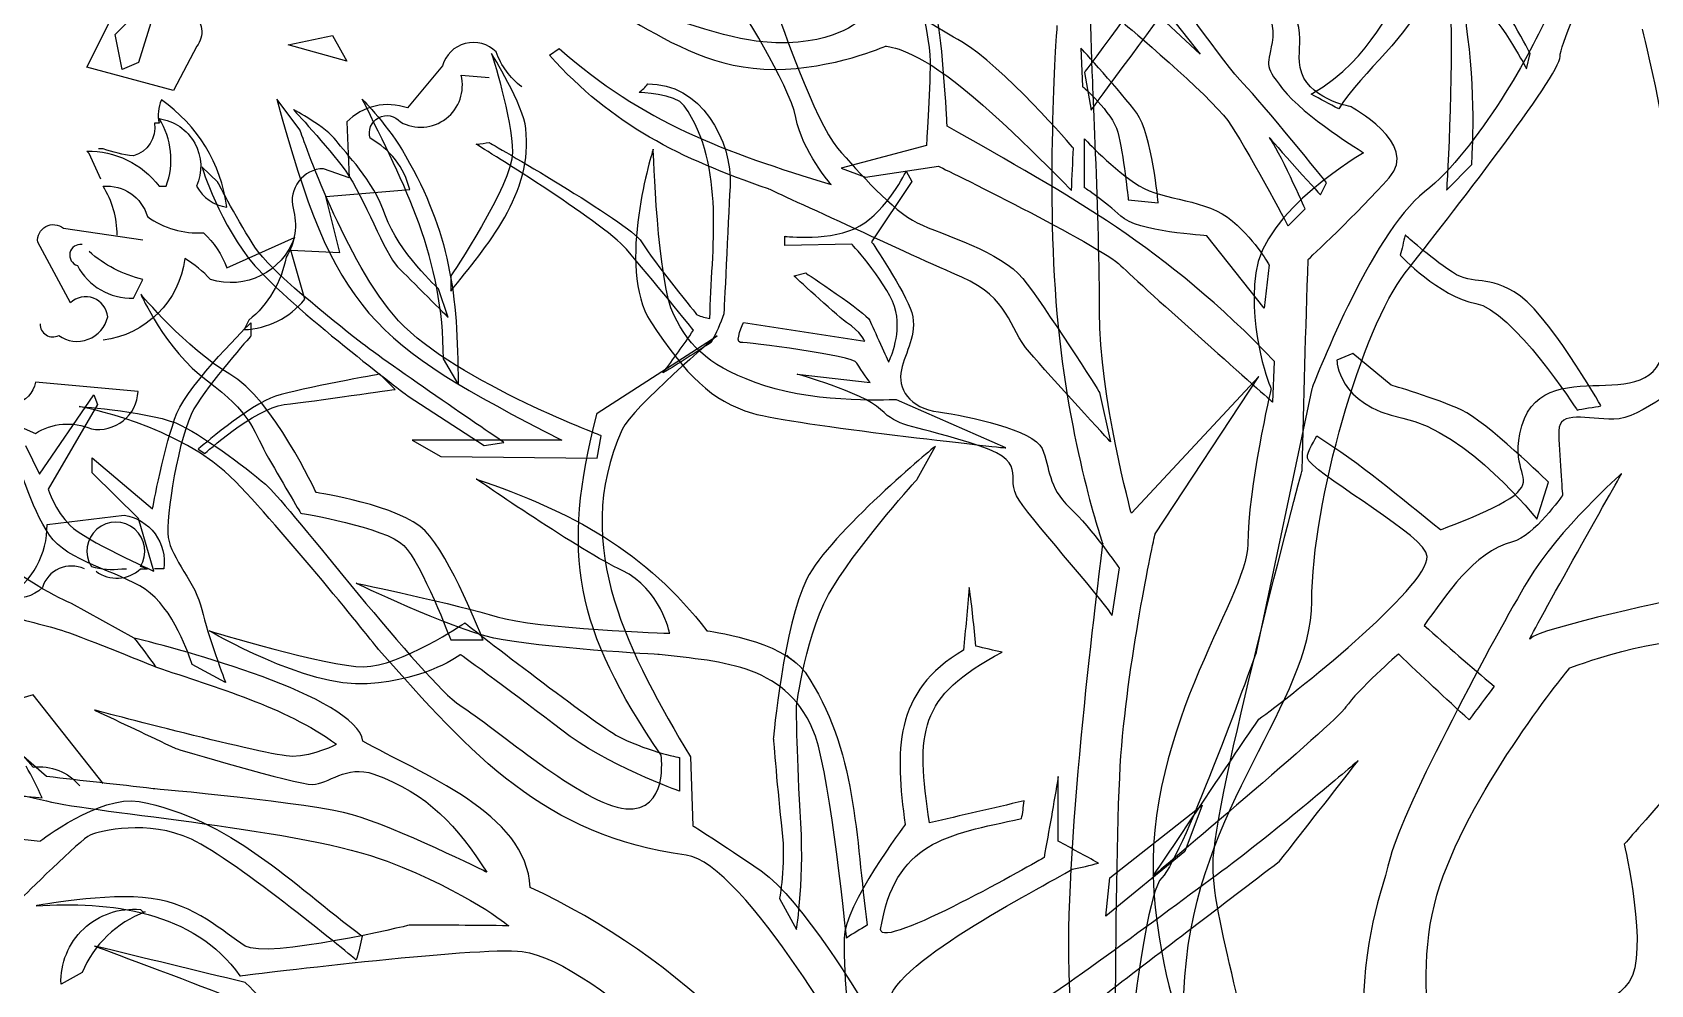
# Model space of a CAD drawing. Header units: millimetres. Extents: x 3633 to 4629, y 3430 to 3787.
# Drawn here: x 3796.9 to 3802.09, y 3591.51 to 3594.57 of the extents above; entities that cross this region are included whole.
import ezdxf

# ---------------------------------------------------------------- set-up
doc = ezdxf.new("R2010")
doc.units = ezdxf.units.MM

# ---------------------------------------------------------------- blocks, each defined once
blk = doc.blocks.new('*U290')
at = {"color": 0}
for points in [[(-761.9, 1735.5), (-804, 1599.9), (-820.4, 1592.9), (-827.4, 1627.9), (-783, 1672.4, 0.182709), (-722.2, 1679.4, 0.162277), (-712.8, 1672.4), (-750.2, 1649, -0.442368), (-745.6, 1616.3), (-768.9, 1571.8), (-855.5, 1595.2), (-813.4, 1679.4), (-857.8, 1721.5), (-836.8, 1728.5, 0.608597), (-806.4, 1716.8), (-799.3, 1719.1, -0.302765), (-785.3, 1761.2), (-811, 1812.7, -0.435272), (-757.3, 1808, -0.199997), (-689.4, 1763.6, -0.39035), (-696.5, 1709.8), (-738.5, 1702.8), (-761.9, 1737.8), (-761.9, 1735.5)], [(-420, 1575.5, -0.140045), (-445.7, 1610.6, 0.57489), (-499.5, 1596.5), (-534.5, 1554.4, 0.29335), (-595.3, 1540.4), (-593, 1484.3), (-618.7, 1493.6, 0.477875), (-649.1, 1453.9, -0.21463), (-656.1, 1404.8, -0.178345), (-693.5, 1341.7), (-698.2, 1332.3, 0.217789), (-637.4, 1362.7), (-651.4, 1411.8), (-602.3, 1409.5), (-616.4, 1465.6), (-532.2, 1472.6, 0.213028), (-571.9, 1524, -0.817993), (-541.5, 1540.4, 0.658905), (-480.8, 1587.2), (-452.7, 1584.8)], [(-841.7, 1483), (-853.4, 1508.8), (-855.7, 1511.1, -0.240921), (-783.3, 1476), (-776.2, 1476, 0.236053), (-783.3, 1543.8, -0.5), (-745.8, 1476, 0.236053), (-715.4, 1455, 0.211075), (-780.9, 1562.5, 0.162277), (-783.3, 1539.2), (-787.9, 1539.2, -0.383194), (-809, 1506.4, -0.056625), (-839.4, 1513.4), (-844, 1513.4)], [(-825.3, 1426.9, 0.143021), (-839.4, 1476, -0.358047), (-794.9, 1445.6, 0.172546), (-738.8, 1429.3, -0.123093), (-715.4, 1394.2), (-647.6, 1424.6, -0.40274), (-731.8, 1382.5, 0.082748), (-757.5, 1403.5, -0.343094), (-839.4, 1321.7)], [(-902.5, 1338.1, 0.566177), (-883.8, 1326.4, 0.534058), (-834.7, 1345.1, 0.630219), (-872.1, 1359.1), (-904.8, 1419.9, -0.679398), (-879.1, 1433.9), (-799.6, 1422.3)], [(-860.4, 1417.6, 0.926025), (-865.1, 1396.5, 0.286789), (-809, 1363.8), (-799.6, 1382.5, -0.120178), (-853.4, 1410.6)], [(-1138.7, 1101.9), (-1124.6, 1092.6, 0.54657), (-1112.9, 1062.2, -0.272095), (-1045.1, 1090.2), (-956.3, 1101.9, 0.677032), (-963.3, 1146.3), (-944.6, 1244.5), (-907.2, 1228.2, -0.248367), (-851.1, 1232.9, 0.452606), (-804.3, 1270.3), (-907.2, 1279.6, -0.333328), (-928.2, 1258.6, 0.430618), (-989, 1282), (-1026.4, 1209.5)], [(-858.1, 1092.6, 0.453766), (-900.2, 1073.9, -0.265564), (-935.2, 1064.5, 0.264557), (-895.5, 1137), (-818.3, 1146.3, -0.415939), (-778.6, 1092.6), (-787.9, 1092.6)], [(-846.4, 1090.2, 0.366302), (-802, 1092.6), (-794.9, 1092.6), (-802, 1094.9, 1.810471), (-851.1, 1094.9, 0.099014), (-820.7, 1092.6), (-816, 1092.6)], [(-839.4, 877.4), (-909.5, 966.3), (-989, 942.9), (-961, 1001.4, 0.323273), (-1040.5, 1003.7), (-1031.1, 989.7, -1.034378), (-1010.1, 947.6), (-1017.1, 928.9, 0.280991), (-942.3, 931.2), (-909.5, 893.8, -0.26123), (-862.8, 875.1)], [(-799.6, 748.8), (-797.3, 748.8, 0.20787), (-860.4, 688), (-881.5, 676.4, -0.455139), (-802, 751.2), (-799.6, 748.8)]]:
    blk.add_lwpolyline(points, format="xyb", dxfattribs=at)
blk.add_lwpolyline([(-653.8, 1617.6), (-609.4, 1626.9), (-595.3, 1601.2), (-653.8, 1617.6)], dxfattribs=at)
for points, knots in [([(359.8, 1595), (354.3, 1625.5), (376.9, 1629.8), (313.4, 1719), (313.4, 1719), (249.8, 1808.2), (207.1, 1846.7), (207.1, 1846.7)], [0.7, 0.7, 0.7, 0.7, 0.75, 0.75, 0.75, 0.75, 0.8, 0.8, 0.8, 0.8]), ([(244.3, 684.2), (256, 855.2), (371.4, 959.1), (371.4, 1059.9), (371.4, 1059.9), (371.4, 1160), (422.1, 1334.8), (464.9, 1389.1), (464.9, 1389.1), (507.6, 1443.5), (620, 1587), (620, 1606), (620, 1606), (620, 1625.5), (709.2, 1811.8), (709.2, 1811.8)], [0.2962963, 0.2962963, 0.2962963, 0.2962963, 0.3333333, 0.3333333, 0.3333333, 0.3333333, 0.3703704, 0.3703704, 0.3703704, 0.3703704, 0.4074074, 0.4074074, 0.4074074, 0.4074074, 0.4444444, 0.4444444, 0.4444444, 0.4444444]), ([(-80.6, 1643.2), (-80.6, 1643.2), (-107.5, 1614.5), (-178.4, 1620.6), (-178.4, 1620.6), (-249.2, 1626.7), (-421.5, 1704.3), (-421.5, 1704.3)], [0.35, 0.35, 0.35, 0.35, 0.4, 0.4, 0.4, 0.4, 0.45, 0.45, 0.45, 0.45]), ([(-33.6, 1711.7), (-33.6, 1711.7), (-11, 1633.5), (-11, 1601.1), (-11, 1601.1), (-11, 1568.7), (-14.7, 1516.8), (-14.7, 1516.8)], [0, 0, 0, 0, 0.0909091, 0.0909091, 0.0909091, 0.0909091, 0.1818182, 0.1818182, 0.1818182, 0.1818182]), ([(-430.1, 1687.2), (-415.4, 1683.6), (-348.2, 1664), (-308.5, 1641.4), (-308.5, 1641.4), (-268.8, 1618.8), (-225.4, 1593.1), (-166.8, 1593.1), (-166.8, 1593.1), (-108.1, 1593.1), (-55.6, 1616.4), (-55.6, 1616.4)], [0.7, 0.7, 0.7, 0.7, 0.75, 0.75, 0.75, 0.75, 0.8, 0.8, 0.8, 0.8, 0.85, 0.85, 0.85, 0.85]), ([(509.5, 1693.3), (509.5, 1693.3), (517.4, 1683.6), (540.6, 1660.3), (540.6, 1660.3), (564.4, 1636.5), (586.4, 1593.8), (586.4, 1593.8)], [0, 0, 0, 0, 0.1666667, 0.1666667, 0.1666667, 0.1666667, 0.3333333, 0.3333333, 0.3333333, 0.3333333]), ([(386.1, 1479.5), (386.1, 1479.5), (321.3, 1560.2), (303, 1578.5), (303, 1578.5), (284.7, 1596.8), (225.4, 1681.7), (225.4, 1681.7)], [0.5, 0.5, 0.5, 0.5, 0.5833333, 0.5833333, 0.5833333, 0.5833333, 0.6666667, 0.6666667, 0.6666667, 0.6666667]), ([(116.1, 1637.1), (116.1, 1637.1), (104.5, 1480.1), (116.1, 1348.2), (116.1, 1348.2), (127.7, 1216.2), (161.9, 1117.9), (161.9, 1117.9)], [0.07407407, 0.07407407, 0.07407407, 0.07407407, 0.11111111, 0.11111111, 0.11111111, 0.11111112, 0.14814815, 0.14814815, 0.14814815, 0.14814815]), ([(579.7, 1227.8), (598, 1321.3), (725.1, 1230.9), (725.1, 1327.4), (725.1, 1327.4), (725.1, 1382.4), (724.5, 1422.7), (730, 1462.4), (730, 1462.4), (735.5, 1502.1), (702.5, 1633.5), (702.5, 1633.5)], [0.2222222, 0.2222222, 0.2222222, 0.2222222, 0.2592593, 0.2592593, 0.2592593, 0.2592593, 0.2962963, 0.2962963, 0.2962963, 0.2962963, 0.3333333, 0.3333333, 0.3333333, 0.3333333]), ([(-450.2, 1609), (-450.2, 1609), (-429.4, 1543.7), (-429.4, 1510.1), (-429.4, 1510.1), (-429.4, 1477.1), (-491.1, 1386.1), (-491.1, 1386.1)], [0, 0, 0, 0, 0.2, 0.2, 0.2, 0.2, 0.4, 0.4, 0.4, 0.4]), ([(190.6, 1148.4), (190.6, 1148.4), (158.8, 1265.1), (158.8, 1350), (158.8, 1350), (158.8, 1436.2), (150.9, 1602.3), (150.9, 1602.3)], [0.81481481, 0.81481481, 0.81481481, 0.81481481, 0.85185185, 0.85185185, 0.85185185, 0.85185186, 0.88888889, 0.88888889, 0.88888889, 0.88888889]), ([(-340.3, 1226), (-340.3, 1226), (-496.6, 1284.7), (-548.6, 1347), (-548.6, 1347), (-600.5, 1409.3), (-642, 1532.1), (-642, 1532.1)], [0.625, 0.625, 0.625, 0.625, 0.75, 0.75, 0.75, 0.75, 0.875, 0.875, 0.875, 0.875]), ([(-503.4, 1373.2), (-503.4, 1373.2), (-543.7, 1409.9), (-556.5, 1446.5), (-556.5, 1446.5), (-569.3, 1483.2), (-596.2, 1508.8), (-606, 1521.7)], [0.5714286, 0.5714286, 0.5714286, 0.5714286, 0.7142857, 0.7142857, 0.7142857, 0.7142857, 0.8571429, 0.8571429, 0.8571429, 0.8571429]), ([(-248, 1331.7), (-248, 1331.7), (-290.8, 1384.8), (-315.2, 1412.9), (-315.2, 1412.9), (-339.6, 1441), (-465.5, 1518), (-465.5, 1518)], [0.3571429, 0.3571429, 0.3571429, 0.3571429, 0.4285714, 0.4285714, 0.4285714, 0.4285714, 0.5, 0.5, 0.5, 0.5]), ([(-2.4, 1496), (-2.4, 1496), (160, 1416.6), (180.2, 1396.4), (180.2, 1396.4), (201, 1375.7), (332.3, 1259.6), (332.3, 1259.6)], [0.4545455, 0.4545455, 0.4545455, 0.4545455, 0.5454545, 0.5454545, 0.5454545, 0.5454546, 0.6363636, 0.6363636, 0.6363636, 0.6363636]), ([(-596.2, 1491.1), (-577.9, 1464.9), (-557.1, 1408.1), (-544.3, 1395.2), (-544.3, 1395.2), (-531.5, 1382.4), (-493.6, 1344.5), (-493.6, 1344.5)], [0.1428571, 0.1428571, 0.1428571, 0.1428571, 0.2857143, 0.2857143, 0.2857143, 0.2857143, 0.4285714, 0.4285714, 0.4285714, 0.4285714]), ([(-135.6, 1389.1), (-135.6, 1389.1), (-75.1, 1349.4), (-71.5, 1341.5), (-71.5, 1341.5), (-67.8, 1333.5), (-52.5, 1299.9), (-52.5, 1299.9)], [0.4137931, 0.4137931, 0.4137931, 0.4137931, 0.44827586, 0.44827586, 0.44827586, 0.44827587, 0.48275862, 0.48275862, 0.48275862, 0.48275862]), ([(-84.3, 1298.7), (-88, 1306.7), (-194.3, 1319.5), (-201, 1319.5), (-201, 1319.5), (-207.1, 1319.5), (-197.9, 1339.6), (-197.9, 1339.6)], [0.20689655, 0.20689655, 0.20689655, 0.20689655, 0.24137931, 0.24137931, 0.24137931, 0.24137932, 0.27586207, 0.27586207, 0.27586207, 0.27586207]), ([(-691.5, 1325.6), (-691.5, 1325.6), (-733, 1279.2), (-748.3, 1252.9), (-748.3, 1252.9), (-763.6, 1226.6), (-777, 1142.9), (-774, 1124)], [0.81481481, 0.81481481, 0.81481481, 0.81481481, 0.85185185, 0.85185185, 0.85185185, 0.85185186, 0.88888889, 0.88888889, 0.88888889, 0.88888889]), ([(750.1, 1284.7), (750.1, 1284.7), (700.7, 1242.5), (673.8, 1242.5), (673.8, 1242.5), (647.5, 1242.5), (618.8, 1251.7), (618.8, 1230.9), (618.8, 1230.9), (618.8, 1210.1), (622.5, 1166.2), (622.5, 1166.2)], [0.5925926, 0.5925926, 0.5925926, 0.5925926, 0.6296296, 0.6296296, 0.6296296, 0.6296296, 0.6666667, 0.6666667, 0.6666667, 0.6666667, 0.7037037, 0.7037037, 0.7037037, 0.7037037]), ([(330.5, 1273.1), (330.5, 1273.1), (307.3, 1172.3), (307.3, 1117.3), (307.3, 1117.3), (307.3, 1063.5), (195.5, 923.6), (214.4, 753.2)], [0.1, 0.1, 0.1, 0.1, 0.15, 0.15, 0.15, 0.15, 0.2, 0.2, 0.2, 0.2]), ([(-863.2, 1255.3), (-863.2, 1255.3), (-787.4, 1249.8), (-761.1, 1236.4), (-761.1, 1236.4), (-734.9, 1223), (-690.9, 1190.6), (-673.2, 1174.1)], [0.2352941, 0.2352941, 0.2352941, 0.2352941, 0.2941176, 0.2941176, 0.2941176, 0.2941177, 0.3529412, 0.3529412, 0.3529412, 0.3529412]), ([(101.4, 1213.2), (109.3, 1193.6), (106.9, 1174.7), (128.9, 1153.9), (128.9, 1153.9), (150.9, 1133.2), (178.4, 1093.5), (178.4, 1093.5)], [0.89655172, 0.89655172, 0.89655172, 0.89655172, 0.93103448, 0.93103448, 0.93103448, 0.93103449, 0.96551724, 0.96551724, 0.96551724, 0.96551724]), ([(321.9, 502.7), (317.7, 615.1), (272.4, 734.3), (272.4, 796), (272.4, 796), (272.4, 858.3), (361.6, 1191.2), (361.6, 1191.2)], [0.4, 0.4, 0.4, 0.4, 0.45, 0.45, 0.45, 0.45000001, 0.5, 0.5, 0.5, 0.5]), ([(-641.4, 1148.4), (-641.4, 1148.4), (-556.5, 1134.4), (-538.2, 1116.1), (-538.2, 1116.1), (-519.9, 1097.7), (-491.1, 1021.4), (-491.1, 1021.4)], [0.3, 0.3, 0.3, 0.3, 0.4, 0.4, 0.4, 0.4, 0.5, 0.5, 0.5, 0.5]), ([(161.9, 1117.9), (161.9, 1117.9), (127.7, 858.3), (127.7, 719), (127.7, 719), (127.7, 579.1), (162.5, 0), (162.5, 0)], [0.14814815, 0.14814815, 0.14814815, 0.14814815, 0.18518519, 0.18518519, 0.18518519, 0.1851852, 0.22222222, 0.22222222, 0.22222222, 0.22222222]), ([(-585.8, 1078.2), (-585.8, 1078.2), (-483.8, 1056.8), (-444.7, 1044.6), (-444.7, 1044.6), (-405.6, 1032.4), (-271.8, 1028.1), (-271.8, 1028.1)], [0.6666667, 0.6666667, 0.6666667, 0.6666667, 0.75, 0.75, 0.75, 0.75, 0.8333333, 0.8333333, 0.8333333, 0.8333333]), ([(-943.2, 1049.5), (-919.4, 1040.3), (-896.8, 1036.6), (-877.2, 1029.9), (-877.2, 1029.9), (-857.7, 1023.2), (-786.8, 994.5), (-786.8, 994.5)], [0.8421053, 0.8421053, 0.8421053, 0.8421053, 0.8947368, 0.8947368, 0.8947368, 0.8947369, 0.9473684, 0.9473684, 0.9473684, 0.9473684]), ([(-733, 1030.5), (-733, 1030.5), (-614.5, 994.5), (-578.5, 994.5), (-578.5, 994.5), (-541.8, 994.5), (-477.1, 1038.5), (-477.1, 1038.5)], [0, 0, 0, 0, 0.1111111, 0.1111111, 0.1111111, 0.1111111, 0.2222222, 0.2222222, 0.2222222, 0.2222222]), ([(838.7, 1041.5), (838.7, 1041.5), (813.1, 972.5), (794.1, 945.6), (794.1, 945.6), (775.2, 918.7), (684.2, 816.7), (684.2, 816.7)], [0.93103448, 0.93103448, 0.93103448, 0.93103448, 0.96551724, 0.96551724, 0.96551724, 0.96551725, 1, 1, 1, 1]), ([(526.6, 469.1), (502.7, 556.5), (465.5, 672.6), (499.7, 775.2), (499.7, 775.2), (533.9, 877.8), (629.8, 993.3), (629.8, 993.3)], [0.36666667, 0.36666667, 0.36666667, 0.36666667, 0.4, 0.4, 0.4, 0.40000001, 0.43333333, 0.43333333, 0.43333333, 0.43333333]), ([(-605.4, 916.9), (-605.4, 916.9), (-628, 904.7), (-650, 904.7), (-650, 904.7), (-672.6, 904.7), (-847.9, 951.1), (-847.9, 951.1)], [0.55172414, 0.55172414, 0.55172414, 0.55172414, 0.56896552, 0.56896552, 0.56896552, 0.56896553, 0.5862069, 0.5862069, 0.5862069, 0.5862069]), ([(-766.6, 912.6), (-766.6, 912.6), (-646.3, 876.6), (-629.8, 876.6), (-629.8, 876.6), (-613.3, 876.6), (-596.2, 896.8), (-568.1, 887)], [0.60344828, 0.60344828, 0.60344828, 0.60344828, 0.62068966, 0.62068966, 0.62068966, 0.62068967, 0.63793103, 0.63793103, 0.63793103, 0.63793103]), ([(-36, 836.3), (-36, 836.3), (-97.1, 755), (-97.1, 722.7), (-97.1, 722.7), (-97.1, 633.5), (-79.4, 541.8), (-66.6, 455.1)], [0.4137931, 0.4137931, 0.4137931, 0.4137931, 0.43103448, 0.43103448, 0.43103448, 0.43103449, 0.44827586, 0.44827586, 0.44827586, 0.44827586]), ([(-697, 714.7), (-719.6, 728.8), (-746.5, 756.3), (-791.1, 762.4), (-791.1, 762.4), (-835.7, 768.5), (-906.5, 755), (-906.5, 755)], [0.84482759, 0.84482759, 0.84482759, 0.84482759, 0.86206897, 0.86206897, 0.86206897, 0.86206898, 0.87931034, 0.87931034, 0.87931034, 0.87931034])]:
    blk.add_open_spline(points, degree=3, knots=knots, dxfattribs=at)
for points in [[(20.8, 1620.6), (-18.3, 1643.2), (-147.2, 1723.3), (-147.2, 1723.3)], [(284.1, 1726.3), (284.1, 1726.3), (336.6, 1656.1), (332.3, 1625.5)], [(527.8, 1625.5), (518.6, 1689.7), (528.4, 1695.2), (509.5, 1723.3)], [(233.4, 1715.9), (221.7, 1694.6), (143.6, 1590.1), (143.6, 1590.1)], [(370.8, 1568.1), (438, 1607.8), (441, 1654.2), (484.4, 1689.7)], [(150.9, 1602.3), (150.9, 1602.3), (149.1, 1672), (149.1, 1672)], [(150.3, 1552.2), (150.3, 1552.2), (226.6, 1655.5), (241.3, 1676.2)], [(486.3, 1670.7), (469.1, 1624.9), (423.3, 1593.1), (398.3, 1553.4)], [(590.1, 1609), (590.1, 1609), (563.2, 1660.3), (548, 1679.3)], [(-145.4, 1544.9), (-152.1, 1578.5), (-204.6, 1660.3), (-204.6, 1660.3)], [(259.6, 1608.4), (259.6, 1608.4), (205.9, 1658.5), (205.9, 1658.5)], [(211.4, 1669.5), (211.4, 1669.5), (259.6, 1608.4), (259.6, 1608.4)], [(508.9, 1660.3), (515, 1622.5), (506.4, 1472.2), (506.4, 1472.2)], [(-163.1, 1647.5), (-163.1, 1647.5), (-125.8, 1540), (-103.8, 1514.3)], [(6.1, 1536.3), (6.1, 1536.3), (2.4, 1608.4), (-3.1, 1641.4)], [(183.3, 1639), (183.3, 1639), (268.8, 1567.5), (287.1, 1541.8)], [(608.4, 1649.3), (593.2, 1613.9), (538.2, 1513.1), (484.4, 1470.4)], [(332.3, 1625.5), (328.6, 1595), (321.3, 1600.5), (342.1, 1573.6)], [(531.5, 1497.9), (531.5, 1497.9), (536.3, 1560.8), (527.8, 1625.5)], [(-416, 1533.9), (-417.8, 1556.5), (-450.2, 1609), (-450.2, 1609)], [(-392.2, 1607.2), (-392.2, 1607.2), (-382.4, 1613.9), (-382.4, 1613.9)], [(-172.9, 1473.4), (-260.8, 1503.4), (-329.3, 1536.9), (-392.2, 1607.2)], [(-382.4, 1613.9), (-298.7, 1540), (-216.9, 1510.1), (-110, 1477.7)], [(-55.6, 1616.4), (-55.6, 1616.4), (-31.8, 1615.8), (14.1, 1580.3)], [(132.6, 1514.3), (132.6, 1514.3), (60.5, 1598), (20.8, 1620.6)], [(139.9, 1614.5), (139.9, 1614.5), (141.7, 1576), (141.7, 1576)], [(196.1, 1549.2), (180.8, 1569.9), (139.9, 1614.5), (139.9, 1614.5)], [(586.4, 1593.8), (586.4, 1593.8), (590.1, 1609), (590.1, 1609)], [(143.6, 1590.1), (143.6, 1590.1), (150.3, 1552.2), (150.3, 1552.2)], [(409.9, 1555.9), (409.9, 1555.9), (365.3, 1563.8), (359.8, 1595)], [(-302.4, 1569.9), (-299.3, 1572.4), (-296.3, 1575.4), (-293.8, 1578.5)], [(-293.8, 1578.5), (-241.9, 1579.7), (-208.3, 1522.3), (-211.4, 1475.3)], [(14.1, 1580.3), (59.9, 1545.5), (130.7, 1471.6), (130.7, 1471.6)], [(141.7, 1576), (141.7, 1576), (171, 1551), (177.2, 1530.2)], [(342.1, 1573.6), (363.5, 1546.1), (423.3, 1509.5), (423.3, 1509.5)], [(-642, 1532.1), (-642, 1532.1), (-665.2, 1563.2), (-665.2, 1563.2)], [(-665.2, 1563.2), (-607.2, 1348.8), (-572.4, 1320.1), (-380, 1221.7)], [(-579.7, 1563.2), (-579.7, 1563.2), (-552.2, 1535.1), (-536.3, 1506.4)], [(-498.5, 1303), (-498.5, 1403.8), (-536.3, 1475.9), (-579.7, 1563.2)], [(-257.2, 1556.5), (-266.3, 1569.3), (-302.4, 1569.9), (-302.4, 1569.9)], [(-231.5, 1343.3), (-230.3, 1412.9), (-215, 1496), (-257.2, 1556.5)], [(398.3, 1553.4), (389.1, 1558.3), (380, 1563.2), (370.8, 1568.1)], [(-606, 1521.7), (-615.1, 1535.1), (-648.7, 1552.8), (-648.7, 1552.8)], [(-648.7, 1552.8), (-648.7, 1552.8), (-615.1, 1516.8), (-596.2, 1491.1)], [(-110, 1477.7), (-110, 1477.7), (-139.3, 1511.3), (-145.4, 1544.9)], [(217.5, 1459.4), (217.5, 1459.4), (211.4, 1527.8), (196.1, 1549.2)], [(287.1, 1541.8), (305.4, 1515.6), (347.6, 1436.2), (347.6, 1436.2)], [(449, 1484.4), (479.5, 1519.2), (409.9, 1555.9), (409.9, 1555.9)], [(-491.1, 1370.8), (-455.1, 1416), (-408.1, 1469.1), (-416, 1533.9)], [(334.1, 1300.5), (223.6, 1416), (131.3, 1464.9), (6.1, 1536.3)], [(177.2, 1530.2), (182.7, 1508.8), (187.5, 1462.4), (187.5, 1462.4)], [(329.3, 1524.1), (321.3, 1532.7), (380, 1467.3), (380, 1467.3)], [(364.7, 1453.3), (364.7, 1453.3), (337.2, 1515), (329.3, 1524.1)], [(-465.5, 1518), (-460.6, 1518.6), (-456.3, 1519.2), (-452.7, 1519.8)], [(-452.7, 1519.8), (-452.7, 1519.8), (-312.8, 1439.8), (-299.9, 1420.3)], [(-288.3, 1513.1), (-288.3, 1513.1), (-326.2, 1394.6), (-290.8, 1340.2)], [(-267.6, 1347), (-284.1, 1380), (-288.3, 1513.1), (-288.3, 1513.1)], [(-103.8, 1514.3), (-81.9, 1489.3), (-48.9, 1452), (-23.8, 1439.2)], [(-14.7, 1516.8), (-14.7, 1516.8), (-100.2, 1494.2), (-100.2, 1494.2)], [(130.7, 1471.6), (131.3, 1485.6), (131.9, 1499.7), (132.6, 1514.3)], [(143.6, 1474.6), (143.6, 1474.6), (143.6, 1523.5), (143.6, 1523.5)], [(143.6, 1523.5), (143.6, 1523.5), (173.5, 1491.7), (198.5, 1476.5)], [(423.3, 1509.5), (423.3, 1509.5), (322.5, 1451.4), (315.2, 1389.1)], [(-724.5, 1480.1), (-724.5, 1480.1), (-740.4, 1495.4), (-740.4, 1495.4)], [(-740.4, 1495.4), (-740.4, 1495.4), (-722, 1436.2), (-687.2, 1396.4)], [(-536.3, 1506.4), (-492.4, 1430), (-483.8, 1367.7), (-483.8, 1277.9)], [(-100.2, 1494.2), (-100.2, 1494.2), (-75.7, 1485), (-75.7, 1485)], [(-75.7, 1485), (-75.7, 1485), (-2.4, 1496), (-2.4, 1496)], [(506.4, 1472.2), (506.4, 1472.2), (531.5, 1497.9), (531.5, 1497.9)], [(-687.2, 1414.8), (-702.5, 1438), (-724.5, 1480.1), (-724.5, 1480.1)], [(-211.4, 1475.3), (-213.2, 1438.6), (-217.5, 1348.2), (-217.5, 1348.2)], [(-81.2, 1436.2), (-54.4, 1451.4), (-34.8, 1491.1), (-34.8, 1491.1)], [(-29.3, 1480.7), (-29.3, 1480.7), (-69.6, 1420.3), (-69.6, 1420.3)], [(-34.8, 1491.1), (-34.8, 1491.1), (-29.3, 1480.7), (-29.3, 1480.7)], [(198.5, 1476.5), (223, 1461.2), (266.3, 1463.6), (292, 1441)], [(367.7, 1402.6), (367.7, 1402.6), (417.8, 1449.6), (449, 1484.4)], [(380, 1467.3), (380, 1467.3), (386.1, 1479.5), (386.1, 1479.5)], [(20.8, 1384.8), (-26.9, 1405.6), (-172.9, 1473.4), (-172.9, 1473.4)], [(180.2, 1445.9), (164.3, 1460.6), (143.6, 1474.6), (143.6, 1474.6)], [(187.5, 1462.4), (187.5, 1462.4), (217.5, 1459.4), (217.5, 1459.4)], [(484.4, 1470.4), (430.1, 1428.2), (371.4, 1273.1), (371.4, 1273.1)], [(266.3, 1426.4), (266.3, 1426.4), (195.5, 1430.7), (180.2, 1445.9)], [(347.6, 1436.2), (347.6, 1436.2), (364.7, 1453.3), (364.7, 1453.3)], [(-156.4, 1425.8), (-156.4, 1425.8), (-108.7, 1420.3), (-81.2, 1436.2)], [(-23.8, 1439.2), (1.8, 1427), (59.9, 1410.5), (81.9, 1383.6)], [(292, 1441), (317, 1419.1), (328.6, 1397.1), (328.6, 1397.1)], [(464.9, 1427), (463, 1420.3), (461.8, 1412.9), (460, 1406.8)], [(507.6, 1392.8), (483.2, 1410.5), (464.9, 1427), (464.9, 1427)], [(-582.8, 1320.7), (-610.9, 1343.3), (-672, 1391), (-687.2, 1414.8)], [(-299.9, 1420.3), (-287.7, 1400.1), (-244.3, 1347), (-244.3, 1347)], [(-156.4, 1416.6), (-156.4, 1416.6), (-156.4, 1425.8), (-156.4, 1425.8)], [(-89.2, 1417.8), (-89.2, 1417.8), (-156.4, 1416.6), (-156.4, 1416.6)], [(-45.2, 1350.6), (-50.7, 1375.7), (-89.2, 1417.8), (-89.2, 1417.8)], [(-69.6, 1420.3), (-69.6, 1420.3), (-36, 1370.8), (-29.3, 1349.4)], [(323.8, 1353.7), (323.8, 1353.7), (266.3, 1426.4), (266.3, 1426.4)], [(-687.2, 1396.4), (-652.4, 1355.5), (-533.9, 1265.7), (-533.9, 1265.7)], [(328.6, 1397.1), (328.6, 1397.1), (323.8, 1353.7), (323.8, 1353.7)], [(361.6, 1191.2), (363.5, 1261.4), (365.3, 1331.7), (367.7, 1402.6)], [(460, 1406.8), (460, 1406.8), (499.1, 1365.3), (535.7, 1358.6)], [(-491.1, 1386.1), (-491.1, 1386.1), (-491.1, 1370.8), (-491.1, 1370.8)], [(-147.2, 1386.1), (-147.2, 1386.1), (-135.6, 1389.1), (-135.6, 1389.1)], [(-94.7, 1339.6), (-108.7, 1350), (-147.2, 1386.1), (-147.2, 1386.1)], [(88.6, 1309.7), (66.6, 1334.8), (69, 1364.1), (20.8, 1384.8)], [(81.9, 1383.6), (103.8, 1356.1), (158.8, 1269.4), (158.8, 1269.4)], [(315.2, 1389.1), (307.3, 1327.4), (330.5, 1273.1), (330.5, 1273.1)], [(574.2, 1370.2), (542.5, 1388.5), (532.7, 1374.5), (507.6, 1392.8)], [(-712.3, 1287.7), (-756.3, 1313.4), (-801.5, 1367.7), (-801.5, 1367.7)], [(-801.5, 1367.7), (-801.5, 1367.7), (-777.6, 1312.8), (-734.9, 1281)], [(-493.6, 1344.5), (-493.6, 1344.5), (-503.4, 1373.2), (-503.4, 1373.2)], [(661, 1255.9), (661, 1255.9), (606, 1352.5), (574.2, 1370.2)], [(-176.5, 1276.1), (-230.3, 1293.8), (-251.1, 1313.4), (-267.6, 1347)], [(-244.3, 1347), (-240.1, 1345.1), (-235.8, 1344.5), (-231.5, 1343.3)], [(-217.5, 1348.2), (-221.1, 1338.4), (-225.4, 1328.6), (-230.3, 1319.5)], [(-52.5, 1299.9), (-52.5, 1299.9), (-39.7, 1325), (-45.2, 1350.6)], [(-29.3, 1349.4), (-23.2, 1326.8), (-36, 1310.3), (-39.7, 1292)], [(535.7, 1358.6), (571.8, 1352.5), (637.1, 1251.7), (637.1, 1251.7)], [(-765.4, 1248.6), (-752.6, 1279.2), (-691.5, 1339), (-691.5, 1339)], [(-691.5, 1339), (-691.5, 1339), (-691.5, 1325.6), (-691.5, 1325.6)], [(-290.8, 1340.2), (-255.3, 1286.5), (-230.3, 1260.8), (-188.8, 1248.6)], [(-278.6, 1288.9), (-268.2, 1303), (-257.8, 1317), (-248, 1331.7)], [(-197.9, 1339.6), (-197.9, 1339.6), (-76.4, 1320.7), (-76.4, 1320.7)], [(-76.4, 1320.7), (-76.4, 1320.7), (-80, 1329.9), (-94.7, 1339.6)], [(-438, 1219.3), (-438, 1219.3), (-554.7, 1298.7), (-582.8, 1320.7)], [(-344.5, 1248.6), (-344.5, 1248.6), (-224.2, 1326.2), (-224.2, 1326.2)], [(-224.2, 1326.2), (-224.2, 1326.2), (-309.1, 1254.7), (-319.5, 1232.1)], [(-230.3, 1319.5), (-246.2, 1309.1), (-262.1, 1298.7), (-278.6, 1288.9)], [(-483.8, 1277.9), (-483.8, 1277.9), (-498.5, 1303), (-498.5, 1303)], [(-70.9, 1279.2), (-70.9, 1279.2), (-80, 1290.8), (-84.3, 1298.7)], [(169.8, 1219.9), (169.8, 1219.9), (110, 1284.7), (88.6, 1309.7)], [(332.3, 1259.6), (332.3, 1259.6), (334.1, 1300.5), (334.1, 1300.5)], [(412.3, 1308.5), (412.3, 1308.5), (396.5, 1301.8), (396.5, 1301.8)], [(396.5, 1301.8), (396.5, 1301.8), (396.5, 1257.2), (462.4, 1243.7)], [(450.8, 1276.7), (450.8, 1276.7), (412.3, 1308.5), (412.3, 1308.5)], [(-734.9, 1281), (-691.5, 1248.6), (-689.7, 1233.3), (-676.2, 1208.3)], [(-626.1, 1169.2), (-626.1, 1169.2), (-669.5, 1263.3), (-712.3, 1287.7)], [(-562, 1287.7), (-562, 1287.7), (-640.2, 1273.7), (-666.5, 1265.7)], [(-546.7, 1272.4), (-546.7, 1272.4), (-562, 1287.7), (-562, 1287.7)], [(-144.2, 1287.7), (-144.2, 1287.7), (-70.9, 1279.2), (-70.9, 1279.2)], [(-60.5, 1252.3), (-80, 1270), (-144.2, 1287.7), (-144.2, 1287.7)], [(-39.7, 1292), (-44, 1273.7), (-31.8, 1253.5), (-2.4, 1249.8)], [(318.3, 1285.3), (318.3, 1285.3), (190.6, 1148.4), (190.6, 1148.4)], [(214.4, 1127.7), (214.4, 1127.7), (318.3, 1285.3), (318.3, 1285.3)], [(-902.9, 1187.5), (-902.9, 1187.5), (-848.5, 1266.9), (-848.5, 1266.9)], [(-848.5, 1266.9), (-848.5, 1266.9), (-844.8, 1257.2), (-844.8, 1257.2)], [(-666.5, 1265.7), (-692.7, 1257.2), (-744, 1212.6), (-744, 1212.6)], [(-657.9, 1257.2), (-627.4, 1260.8), (-546.7, 1272.4), (-546.7, 1272.4)], [(-533.9, 1265.7), (-533.9, 1265.7), (-457.5, 1216.2), (-457.5, 1216.2)], [(-44.6, 1262.1), (-44.6, 1262.1), (-122.2, 1257.8), (-176.5, 1276.1)], [(158.8, 1269.4), (158.8, 1269.4), (169.8, 1219.9), (169.8, 1219.9)], [(371.4, 1273.1), (371.4, 1273.1), (315.8, 1009.2), (315.8, 1009.2)], [(521.7, 1251.7), (496, 1263.3), (450.8, 1276.7), (450.8, 1276.7)], [(-844.8, 1257.2), (-844.8, 1257.2), (-894.3, 1172.3), (-894.3, 1172.3)], [(-706.8, 1180.2), (-762.4, 1237.6), (-863.2, 1255.3), (-863.2, 1255.3)], [(-789.9, 1152.7), (-789.9, 1152.7), (-777.6, 1218.1), (-765.4, 1248.6)], [(-737.3, 1208.3), (-737.3, 1208.3), (-688.5, 1252.9), (-657.9, 1257.2)], [(-280.4, 905.9), (-366.5, 1032.4), (-381.2, 1106.3), (-344.5, 1248.6)], [(-188.8, 1248.6), (-146.6, 1236.4), (64.8, 1213.8), (64.8, 1213.8)], [(28.1, 1219.3), (-36, 1238.8), (-41.5, 1234), (-60.5, 1252.3)], [(64.8, 1213.8), (64.8, 1213.8), (-44.6, 1262.1), (-44.6, 1262.1)], [(-2.4, 1249.8), (27.5, 1245.6), (92.2, 1232.1), (101.4, 1213.2)], [(608.4, 1179.6), (608.4, 1179.6), (546.1, 1240.1), (521.7, 1251.7)], [(637.1, 1251.7), (641.4, 1252.9), (655.5, 1254.7), (661, 1255.9)], [(-319.5, 1232.1), (-372.6, 1114.2), (-310.3, 1004.9), (-251.1, 904.1)], [(462.4, 1243.7), (527.8, 1230.3), (596.8, 1142.3), (596.8, 1142.3)], [(-916.9, 1216.2), (-916.9, 1216.2), (-902.9, 1187.5), (-902.9, 1187.5)], [(-529.6, 1221.7), (-529.6, 1221.7), (-500.9, 1205.2), (-500.9, 1205.2)], [(-380, 1221.7), (-380, 1221.7), (-529.6, 1221.7), (-529.6, 1221.7)], [(-457.5, 1216.2), (-457.5, 1216.2), (-438, 1219.3), (-438, 1219.3)], [(-344.5, 1203.4), (-344.5, 1203.4), (-340.3, 1226), (-340.3, 1226)], [(78.2, 1161.3), (61.1, 1185.7), (93.5, 1199.7), (28.1, 1219.3)], [(368.4, 1201), (363.5, 1207.7), (373.2, 1217.5), (376.3, 1226)], [(376.3, 1226), (420.3, 1197.9), (459.4, 1164.9), (500.3, 1131.9)], [(577.3, 1169.2), (593.2, 1184.5), (572.4, 1190), (579.7, 1227.8)], [(-893.1, 1126.4), (-911.4, 1152.7), (-926.7, 1205.9), (-926.7, 1205.9)], [(-850.3, 1204), (-850.3, 1204), (-789.9, 1152.7), (-789.9, 1152.7)], [(-850.3, 1188.8), (-850.3, 1188.8), (-850.3, 1204), (-850.3, 1204)], [(-744, 1212.6), (-744, 1212.6), (-737.3, 1208.3), (-737.3, 1208.3)], [(-676.2, 1208.3), (-662.2, 1183.3), (-641.4, 1148.4), (-641.4, 1148.4)], [(-500.9, 1205.2), (-500.9, 1205.2), (-344.5, 1203.4), (-344.5, 1203.4)], [(-5.5, 1215.6), (-5.5, 1215.6), (-111.8, 1128.3), (-134.4, 1082.5)], [(-23.8, 1182.6), (-23.8, 1182.6), (-5.5, 1215.6), (-5.5, 1215.6)], [(486.9, 1105.1), (485.6, 1125.8), (384.2, 1180.8), (368.4, 1201)], [(-803.9, 1142.9), (-803.9, 1142.9), (-850.3, 1188.8), (-850.3, 1188.8)], [(590.1, 1022.6), (582.2, 1011.6), (681.7, 1188.1), (681.7, 1188.1)], [(681.7, 1188.1), (681.7, 1188.1), (618.8, 1132.6), (587.7, 1080.6)], [(-894.3, 1172.3), (-894.3, 1172.3), (-887.6, 1150.9), (-872.3, 1136.2)], [(-563.2, 1011.6), (-563.2, 1011.6), (-651.2, 1122.2), (-706.8, 1180.2)], [(-673.2, 1174.1), (-655.5, 1158.2), (-516.2, 978), (-482, 956)], [(-516.8, 1130.7), (-541.8, 1156.4), (-626.1, 1169.2), (-626.1, 1169.2)], [(-319.5, 1091), (-359.2, 1109.3), (-465.5, 1182.6), (-465.5, 1182.6)], [(-465.5, 1182.6), (-371.4, 1150.9), (-294.4, 1109.3), (-234.6, 1030.5)], [(-107.5, 1075.7), (-78.2, 1122.2), (-23.8, 1182.6), (-23.8, 1182.6)], [(500.3, 1131.9), (500.3, 1131.9), (562, 1153.9), (577.3, 1169.2)], [(596.8, 1142.3), (596.8, 1142.3), (608.4, 1179.6), (608.4, 1179.6)], [(171, 1045.8), (171, 1051.9), (94.7, 1136.8), (78.2, 1161.3)], [(622.5, 1166.2), (622.5, 1166.2), (593.8, 1125.2), (572.4, 1119.7)], [(-872.3, 1136.2), (-857.1, 1120.9), (-788.6, 1090.4), (-788.6, 1090.4)], [(-788.6, 1090.4), (-788.6, 1090.4), (-803.9, 1142.9), (-803.9, 1142.9)], [(-797.2, 1072.1), (-824.7, 1090.4), (-875.4, 1100.2), (-893.1, 1126.4)], [(-774, 1124), (-771.5, 1103.8), (-745.9, 1077.6), (-740.4, 1051.9)], [(-458.8, 1021.4), (-458.8, 1021.4), (-491.8, 1105.7), (-516.8, 1130.7)], [(180.2, 905.3), (188.1, 1009.8), (214.4, 1127.7), (214.4, 1127.7)], [(572.4, 1119.7), (532.7, 1109.3), (506.4, 1066), (483.8, 1036)], [(-871.1, 1058), (-871.1, 1058), (-918.7, 1077.6), (-958.5, 1116.1)], [(318.3, 942), (348.8, 963.3), (489.3, 1075.1), (486.9, 1105.1)], [(-271.8, 1028.1), (-271.8, 1028.1), (-280.4, 1072.1), (-319.5, 1091)], [(178.4, 1093.5), (178.4, 1093.5), (171, 1045.8), (171, 1045.8)], [(-750.1, 996.9), (-752.6, 1004.3), (-769.1, 1053.8), (-797.2, 1072.1)], [(-447.8, 1023.2), (-493.6, 1033.6), (-585.8, 1078.2), (-585.8, 1078.2)], [(-134.4, 1082.5), (-157.6, 1036.6), (-168, 922.4), (-168, 922.4)], [(-144.8, 954.2), (-144.8, 954.2), (-136.2, 1030.5), (-107.5, 1075.7)], [(28.1, 1073.9), (26.3, 1052.5), (24.4, 1031.8), (22.6, 1011)], [(34.8, 1015.3), (33, 1034.8), (31.2, 1054.4), (28.1, 1073.9)], [(587.7, 1080.6), (555.9, 1027.5), (463, 854), (450.2, 803.9)], [(-808.2, 1023.2), (-808.2, 1023.2), (-871.1, 1058), (-871.1, 1058)], [(747.7, 1064.7), (747.7, 1064.7), (598, 1033), (590.1, 1022.6)], [(-740.4, 1051.9), (-734.9, 1026.9), (-716.6, 978.6), (-716.6, 978.6)], [(-477.1, 1038.5), (-477.1, 1038.5), (-353.1, 942), (-325.6, 926.1)], [(-896.1, 884.5), (-950.5, 932.2), (-1004.9, 979.2), (-1059.9, 1027.5)], [(-808.2, 1023.2), (-800.2, 1013.4), (-793.5, 1003.7), (-786.8, 994.5)], [(-579.1, 920), (-585.8, 965.2), (-765.4, 1012.8), (-808.2, 1023.2)], [(-574.8, 977.4), (-635.9, 973.1), (-733, 1030.5), (-733, 1030.5)], [(-491.1, 1021.4), (-491.1, 1021.4), (-458.8, 1021.4), (-458.8, 1021.4)], [(-282.2, 1006.7), (-282.2, 1006.7), (-402.6, 1013.4), (-447.8, 1023.2)], [(-234.6, 1030.5), (-234.6, 1030.5), (-159.4, 1021.4), (-136.2, 989)], [(483.8, 1036), (507, 1015.3), (530.2, 995.1), (554.1, 974.9)], [(629.8, 993.3), (629.8, 993.3), (715.9, 1027.5), (787.4, 1022.6)], [(-481.4, 1006.7), (-481.4, 1006.7), (-513.1, 981.7), (-574.8, 977.4)], [(-255.3, 805.7), (-397.7, 825.3), (-469.1, 905.3), (-563.2, 1011.6)], [(-380, 931), (-423.3, 964.6), (-481.4, 1006.7), (-481.4, 1006.7)], [(-125.8, 924.9), (-152.1, 996.9), (-218.1, 999.4), (-282.2, 1006.7)], [(-145.4, 998.2), (-148.4, 1000.6), (-151.5, 1003), (-154.6, 1006.1)], [(22.6, 1011), (-48.3, 970.1), (-45.8, 909.6), (-36, 836.3)], [(-11.6, 838.1), (-25, 929.7), (-23.8, 964), (61.1, 1009.2)], [(61.1, 1009.2), (52.5, 1011), (44, 1012.8), (34.8, 1015.3)], [(315.8, 1009.2), (315.8, 1009.2), (243.7, 806.3), (221.1, 783.1)], [(458.2, 1007.3), (458.2, 1007.3), (416.6, 970.7), (405.6, 954.2)], [(529, 941.4), (505.2, 962.7), (481.4, 985.3), (458.2, 1007.3)], [(-786.8, 994.5), (-725.1, 973.1), (-659.1, 955.4), (-605.4, 916.9)], [(-716.6, 978.6), (-716.6, 978.6), (-750.1, 996.9), (-750.1, 996.9)], [(-136.2, 989), (-83.7, 912), (-86.1, 824.1), (-73.9, 735.5)], [(554.1, 974.9), (545.5, 963.3), (537, 952.3), (529, 941.4)], [(-847.9, 951.1), (-821, 938.3), (-793.5, 925.5), (-766.6, 912.6)], [(-482, 956), (-447.2, 934), (-358.6, 855.8), (-315.8, 852.2)], [(-141.1, 849.7), (-144.8, 914.5), (-144.8, 954.2), (-144.8, 954.2)], [(405.6, 954.2), (394, 937.1), (212.6, 785), (212.6, 785)], [(212.6, 785), (248, 837.5), (282.8, 890), (318.3, 942)], [(-262.1, 869.9), (-262.1, 869.9), (-336.6, 896.8), (-380, 931)], [(-325.6, 926.1), (-298.1, 910.8), (-262.1, 903.5), (-262.1, 903.5)], [(-94.7, 722.7), (-94.7, 722.7), (-110, 879), (-125.8, 924.9)], [(-411.7, 773.4), (-414.2, 847.9), (-523.5, 888.2), (-579.1, 920)], [(-168, 922.4), (-168, 922.4), (-163.7, 868.7), (-159.4, 831.4)], [(-900.4, 863.2), (-905.3, 874.2), (-910.8, 884.5), (-916.3, 894.9)], [(-315.8, 852.2), (-272.4, 848.5), (-280.4, 905.9), (-280.4, 905.9)], [(-262.1, 903.5), (-262.1, 903.5), (-262.1, 869.9), (-262.1, 869.9)], [(-251.1, 904.1), (-251.1, 904.1), (-248.6, 835.1), (-248.6, 835.1)], [(174.7, 474), (174.7, 474), (172.9, 800.9), (180.2, 905.3)], [(417.8, 900.4), (417.8, 900.4), (340.3, 833.8), (286.5, 793.5)], [(339, 799.6), (365.3, 833.2), (391.6, 866.8), (417.8, 900.4)], [(-1048.9, 848.5), (-1028.1, 877.2), (-932.8, 866.2), (-900.4, 863.2)], [(-987.2, 876.6), (-987.2, 876.6), (-944.4, 871.7), (-896.1, 860.1)], [(-789.2, 872.3), (-824.7, 876.6), (-860.7, 880.3), (-896.1, 884.5)], [(-568.1, 887), (-513.7, 867.4), (-484.4, 834.4), (-455.1, 788.6)], [(117.3, 884.5), (113, 857.7), (108.1, 830.8), (103.2, 803.3)], [(117.3, 819.8), (117.3, 841.8), (117.3, 863.2), (117.3, 884.5)], [(-902.3, 819.8), (-902.3, 819.8), (-843, 866.2), (-803.3, 859.5)], [(-896.1, 860.1), (-848.5, 847.9), (-635.9, 831.4), (-554.7, 799.6)], [(-803.3, 859.5), (-712.3, 842.4), (-650.6, 777.6), (-579.7, 724.5)], [(-589.5, 846.1), (-631, 858.3), (-789.2, 872.3), (-789.2, 872.3)], [(83.1, 860.1), (51.9, 852.8), (20.2, 845.4), (-11.6, 838.1)], [(80.6, 842.4), (81.9, 847.9), (82.5, 854), (83.1, 860.1)], [(-455.1, 788.6), (-455.1, 788.6), (-546.7, 834.4), (-589.5, 846.1)], [(-144.8, 731.2), (-144.8, 731.2), (-136.2, 785), (-141.1, 849.7)], [(169.2, 783.1), (169.2, 783.1), (261.5, 855.8), (261.5, 855.8)], [(261.5, 855.8), (261.5, 855.8), (244.3, 809.4), (244.3, 809.4)], [(-1172.9, 764.2), (-1085.5, 807.6), (-1000.6, 832.6), (-902.3, 819.8)], [(-750.8, 821.6), (-794.7, 842.4), (-842.4, 829.6), (-852.2, 825.9)], [(-248.6, 835.1), (-248.6, 835.1), (-220.5, 818), (-180.2, 789.9)], [(-159.4, 831.4), (-155.2, 793.5), (-161.9, 762.4), (-161.9, 762.4)], [(-60.5, 731.2), (-46.4, 819.2), (4.9, 825.9), (80.6, 842.4)], [(-852.2, 825.9), (-861.9, 821.6), (-920.6, 763), (-920.6, 763)], [(-585.8, 700.7), (-585.8, 700.7), (-706.2, 800.9), (-750.8, 821.6)], [(157.6, 797.8), (144.2, 805.1), (130.7, 812.5), (117.3, 819.8)], [(684.2, 816.7), (684.2, 816.7), (709.8, 707.4), (689.1, 678.7)], [(-554.7, 799.6), (-472.8, 768.5), (-433.1, 734.9), (-433.1, 734.9)], [(-78.2, 587.7), (-78.2, 587.7), (-196.7, 798.4), (-255.3, 805.7)], [(103.2, 803.3), (97.7, 800.2), (-60.5, 709.2), (-60.5, 731.2)], [(131.3, 791.7), (140.5, 793.5), (149.1, 795.4), (157.6, 797.8)], [(244.3, 809.4), (244.3, 809.4), (164.9, 744.7), (164.9, 744.7)], [(164.9, 666.5), (223, 711.1), (281, 755.6), (339, 799.6)], [(450.2, 803.9), (436.8, 753.8), (419.7, 714.7), (423.3, 615.1)], [(-180.2, 789.9), (-139.3, 761.8), (-78.2, 658.5), (-78.2, 658.5)], [(-52.5, 654.2), (-58, 693.3), (99, 772.1), (131.3, 791.7)], [(286.5, 793.5), (232.1, 753.8), (113, 664), (64.8, 635.9)], [(164.9, 744.7), (164.9, 744.7), (169.2, 783.1), (169.2, 783.1)], [(221.1, 783.1), (197.9, 759.9), (174.7, 474), (174.7, 474)], [(-68.4, 421.5), (-124.6, 575.4), (-265.1, 705.6), (-411.7, 773.4)], [(-161.9, 762.4), (-161.9, 762.4), (-144.8, 731.2), (-144.8, 731.2)], [(-906.5, 755), (-833.8, 759.9), (-747.7, 750.1), (-702.5, 684.8)], [(214.4, 753.2), (234, 582.2), (287.1, 613.9), (260.8, 365.9)], [(673.8, 607.8), (695.2, 639), (863.8, 756.3), (863.8, 756.3)], [(-532.7, 735.5), (-532.7, 735.5), (-675, 701.3), (-697, 714.7)], [(-433.1, 734.9), (-466.1, 735.5), (-499.7, 735.5), (-532.7, 735.5)], [(-73.9, 735.5), (-81.2, 731.2), (-88, 727.5), (-94.7, 722.7)], [(-697, 678.1), (-747.1, 690.3), (-797.8, 702.5), (-847.9, 714.7)], [(-847.9, 714.7), (-847.9, 714.7), (-744.7, 676.2), (-720.8, 666.5)], [(-702.5, 684.8), (-702.5, 684.8), (-463.7, 714.7), (-419.7, 709.2)], [(-579.7, 724.5), (-581.5, 716.6), (-583.4, 708.6), (-585.8, 700.7)], [(-419.7, 709.2), (-342.7, 698.8), (-190, 538.8), (-159.4, 486.9)], [(221.1, 0), (221.1, 0), (233.4, 513.1), (244.3, 684.2)], [(-585.2, 562), (-607.2, 591.9), (-697, 678.1), (-697, 678.1)], [(689.1, 678.7), (668.9, 650.6), (617, 637.7), (620, 599.3)]]:
    blk.add_open_spline(points, degree=3, dxfattribs=at)

msp = doc.modelspace()

# ---------------------------------------------------------------- block references
at = {"color": 0, "xscale": 0.003200000000069849, "yscale": 0.003200000000069849, "zscale": 0.003200000000069849}
msp.add_blockref('*U290', (3799.8155, 3589.35), dxfattribs=at)

doc.saveas('drawing.dxf')
